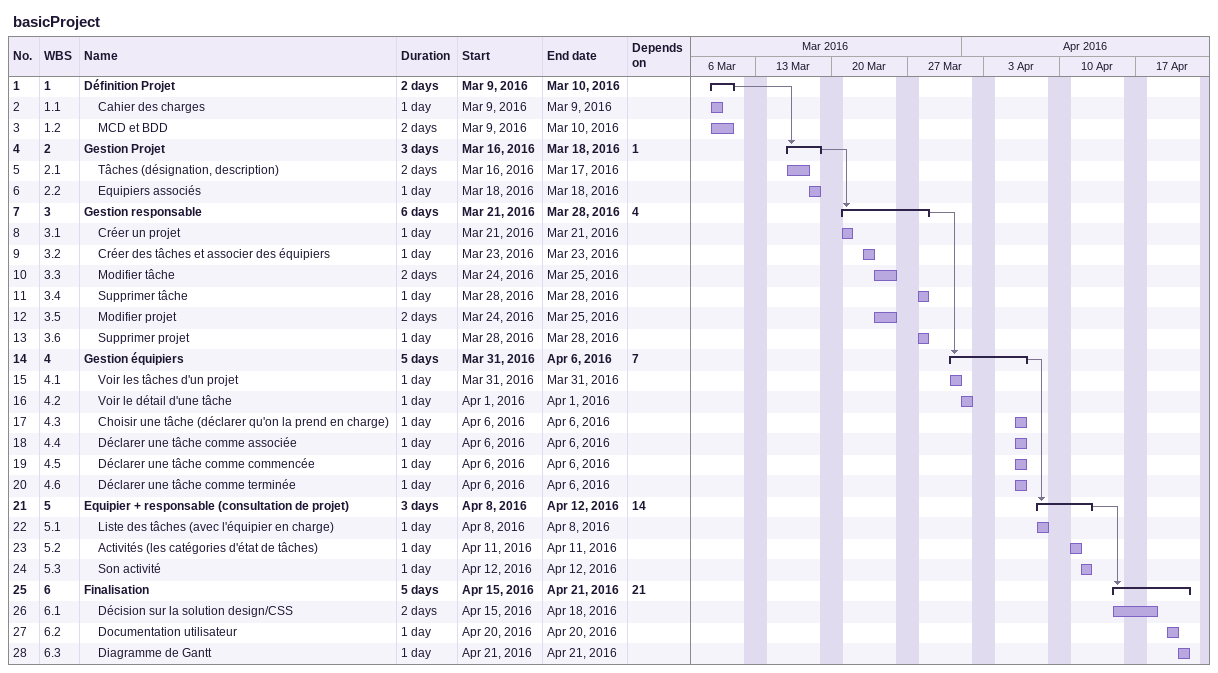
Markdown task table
basicProject

| ID | WBS | Task | Duration | Start | Finish | Predecessors |
|---|---|---|---|---|---|---|
| 1 | 1 | **Définition Projet** | 2d | 2016-03-09 | 2016-03-10 |  |
| 2 | 1.1 | Cahier des charges | 1d | 2016-03-09 | 2016-03-09 |  |
| 3 | 1.2 | MCD et BDD | 2d | 2016-03-09 | 2016-03-10 |  |
| 4 | 2 | **Gestion Projet** | 3d | 2016-03-16 | 2016-03-18 | 1 |
| 5 | 2.1 | Tâches (désignation, description) | 2d | 2016-03-16 | 2016-03-17 |  |
| 6 | 2.2 | Equipiers associés | 1d | 2016-03-18 | 2016-03-18 |  |
| 7 | 3 | **Gestion responsable** | 6d | 2016-03-21 | 2016-03-28 | 4 |
| 8 | 3.1 | Créer un projet | 1d | 2016-03-21 | 2016-03-21 |  |
| 9 | 3.2 | Créer des tâches et associer des équipiers | 1d | 2016-03-23 | 2016-03-23 |  |
| 10 | 3.3 | Modifier tâche | 2d | 2016-03-24 | 2016-03-25 |  |
| 11 | 3.4 | Supprimer tâche | 1d | 2016-03-28 | 2016-03-28 |  |
| 12 | 3.5 | Modifier projet | 2d | 2016-03-24 | 2016-03-25 |  |
| 13 | 3.6 | Supprimer projet | 1d | 2016-03-28 | 2016-03-28 |  |
| 14 | 4 | **Gestion équipiers** | 5d | 2016-03-31 | 2016-04-06 | 7 |
| 15 | 4.1 | Voir les tâches d'un projet | 1d | 2016-03-31 | 2016-03-31 |  |
| 16 | 4.2 | Voir le détail d'une tâche | 1d | 2016-04-01 | 2016-04-01 |  |
| 17 | 4.3 | Choisir une tâche (déclarer qu'on la prend en charge) | 1d | 2016-04-06 | 2016-04-06 |  |
| 18 | 4.4 | Déclarer une tâche comme associée | 1d | 2016-04-06 | 2016-04-06 |  |
| 19 | 4.5 | Déclarer une tâche comme commencée | 1d | 2016-04-06 | 2016-04-06 |  |
| 20 | 4.6 | Déclarer une tâche comme terminée | 1d | 2016-04-06 | 2016-04-06 |  |
| 21 | 5 | **Equipier + responsable (consultation de projet)** | 3d | 2016-04-08 | 2016-04-12 | 14 |
| 22 | 5.1 | Liste des tâches (avec l'équipier en charge) | 1d | 2016-04-08 | 2016-04-08 |  |
| 23 | 5.2 | Activités (les catégories d'état de tâches) | 1d | 2016-04-11 | 2016-04-11 |  |
| 24 | 5.3 | Son activité | 1d | 2016-04-12 | 2016-04-12 |  |
| 25 | 6 | **Finalisation** | 5d | 2016-04-15 | 2016-04-21 | 21 |
| 26 | 6.1 | Décision sur la solution design/CSS | 2d | 2016-04-15 | 2016-04-18 |  |
| 27 | 6.2 | Documentation utilisateur | 1d | 2016-04-20 | 2016-04-20 |  |
| 28 | 6.3 | Diagramme de Gantt | 1d | 2016-04-21 | 2016-04-21 |  |
